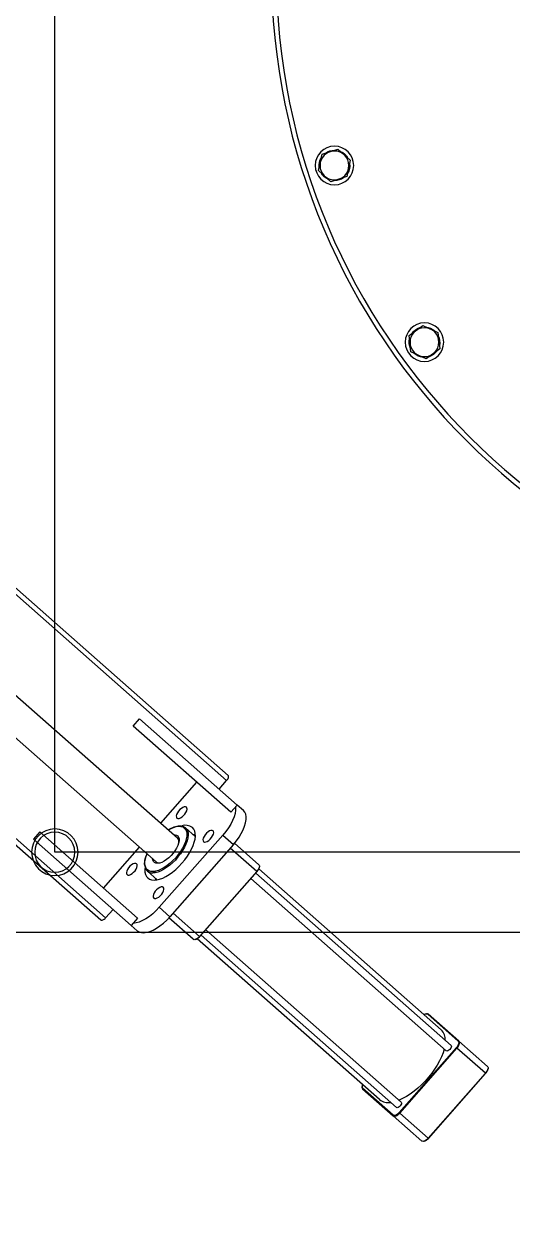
# Model space of a CAD drawing. Header units: millimetres. Extents: x 163705 to 1616509, y 81827 to 302547.
# Drawn here: x 226359 to 226663, y 152310 to 153057 of the extents above; entities that cross this region are included whole.
import ezdxf

# ---------------------------------------------------------------- set-up
doc = ezdxf.new("R2010")
doc.units = ezdxf.units.MM
doc.header["$LTSCALE"] = 10
doc.linetypes.add('ACAD_ISO02W100', pattern=[15, 12, -3])
doc.layers.add('1-文本', color=4, linetype='Continuous', lineweight=0)
doc.layers.add('1-虚线', color=8, linetype='ACAD_ISO02W100', lineweight=0)

# ---------------------------------------------------------------- blocks, each defined once
blk = doc.blocks.new('G$C2612153E')
at = {"lineweight": 25}
for p, q in [((1676.79, 3948.85), (1543.21, 3797.39)), ((1678.42, 3946.17), (1544.52, 3794.34)), ((1763.93, 3870.77), (1630.02, 3718.94)), ((1766.71, 3869.39), (1633.21, 3718.01)), ((1579.35, 3762.78), (1668.73, 3864.12)), ((1683.73, 3850.89), (1594.35, 3749.55)), ((1539.82, 3778.42), (1593.52, 3839.32)), ((1598.02, 3835.35), (1593.52, 3839.32)), ((1544.32, 3774.45), (1598.02, 3835.35)), ((1544.52, 3794.34), (1549.77, 3789.71)), ((1563.02, 3795.66), (1588.52, 3773.17)), ((1539.82, 3778.42), (1536.48, 3774.63)), ((1544.32, 3774.45), (1539.82, 3778.42)), ((1610.32, 3716.24), (1664.02, 3777.14)), ((1614.82, 3712.27), (1668.52, 3773.17)), ((1664.02, 3777.14), (1668.52, 3773.17)), ((1568.17, 3762.68), (1568.73, 3763.32)), ((1568.24, 3762.27), (1573.59, 3768.33)), ((1545.24, 3754.33), (1551.07, 3760.95)), ((1551.07, 3760.95), (1596.07, 3721.26)), ((1603.52, 3759.95), (1629.02, 3737.46)), ((1531.15, 3739.87), (1544.5, 3755)), ((1532.9, 3735.81), (1547.49, 3752.35)), ((1590.24, 3714.65), (1545.24, 3754.33)), ((1600.59, 3744.52), (1595.24, 3738.46)), ((1600.59, 3744.52), (1600.22, 3744.16)), ((1426.34, 3613.09), (1533.76, 3734.89)), ((1431.23, 3623.54), (1531.51, 3737.25)), ((1531.01, 3738.39), (1530.95, 3738.7)), ((1532.9, 3735.81), (1532.82, 3735.72)), ((1532.82, 3735.72), (1573.32, 3700)), ((1573.4, 3700.09), (1532.9, 3735.81)), ((1595.65, 3738.44), (1596.22, 3739.08)), ((1537.13, 3731.91), (1429.71, 3610.11)), ((1596.07, 3721.26), (1590.24, 3714.65)), ((1624.77, 3723.57), (1630.02, 3718.94)), ((1573.4, 3700.09), (1587.99, 3716.63)), ((1577.65, 3698.86), (1591, 3713.99)), ((1589.86, 3712.71), (1589.88, 3712.73)), ((1610.32, 3716.24), (1614.82, 3712.27)), ((1611.48, 3708.49), (1614.82, 3712.27)), ((1461.59, 3582), (1569.01, 3703.8)), ((1572.38, 3700.83), (1464.96, 3579.02)), ((1575.01, 3698.88), (1474.73, 3585.18)), ((1573.4, 3700.09), (1573.32, 3700)), ((1576.52, 3698.51), (1576.2, 3698.54)), ((1437.97, 3634.21), (1421.13, 3615.12)), ((1421.53, 3615.12), (1438.37, 3634.21)), ((1438.37, 3634.21), (1437.97, 3634.21)), ((1439.1, 3634.56), (1439.42, 3634.53)), ((1405.44, 3597.33), (1421.13, 3615.12)), ((1421.53, 3615.12), (1421.13, 3615.12)), ((1407.2, 3593.27), (1422.89, 3611.06)), ((1423.16, 3611.37), (1422.89, 3611.06)), ((1422.89, 3611.06), (1463.39, 3575.34)), ((1463.66, 3575.65), (1423.16, 3611.37)), ((1405.31, 3595.85), (1405.24, 3596.16)), ((1407.11, 3593.18), (1407.2, 3593.27)), ((1407.11, 3593.18), (1447.61, 3557.46)), ((1447.7, 3557.55), (1407.2, 3593.27)), ((1484.42, 3593.6), (1467.58, 3574.51)), ((1467.63, 3574.11), (1484.47, 3593.2)), ((1484.47, 3593.2), (1484.42, 3593.6)), ((1484.61, 3594.68), (1484.67, 3594.37)), ((1447.7, 3557.55), (1463.39, 3575.34)), ((1451.94, 3556.32), (1467.63, 3574.11)), ((1463.66, 3575.65), (1463.39, 3575.34)), ((1467.63, 3574.11), (1467.58, 3574.51)), ((1447.61, 3557.46), (1447.7, 3557.55)), ((1450.81, 3555.97), (1450.5, 3556))]:
    blk.add_line(p, q, dxfattribs=at)
for points in [[(1543.21, 3797.39), (1543.07, 3797.14), (1543.02, 3796.83), (1543.07, 3796.46), (1543.21, 3796.05), (1543.43, 3795.62), (1543.73, 3795.18), (1544.1, 3794.75), (1544.52, 3794.34)], [(1578.19, 3775.06), (1578.45, 3775.63), (1578.41, 3776.39), (1578.08, 3777.29), (1577.49, 3778.25), (1576.68, 3779.19), (1575.72, 3780.04), (1574.69, 3780.72), (1573.66, 3781.19), (1572.73, 3781.4), (1571.97, 3781.34), (1571.44, 3781.01), (1571.18, 3780.45), (1571.21, 3779.68), (1571.54, 3778.78), (1572.13, 3777.83), (1572.94, 3776.89), (1573.9, 3776.04), (1574.94, 3775.35), (1575.96, 3774.89), (1576.89, 3774.67), (1577.66, 3774.73), (1578.19, 3775.06)], [(1536.48, 3774.63), (1535.74, 3773.49), (1535.33, 3772.1), (1535.24, 3770.5), (1535.49, 3768.71), (1536.06, 3766.77), (1536.94, 3764.72), (1538.12, 3762.61), (1539.57, 3760.47), (1541.27, 3758.35), (1543.17, 3756.29), (1545.24, 3754.33)], [(1551.07, 3760.95), (1549, 3762.9), (1547.1, 3764.96), (1545.41, 3767.08), (1543.95, 3769.22), (1542.77, 3771.34), (1541.89, 3773.39), (1541.32, 3775.32), (1541.07, 3777.11), (1541.07, 3777.31)], [(1563.53, 3758.44), (1563.79, 3759.01), (1563.76, 3759.78), (1563.43, 3760.67), (1562.84, 3761.63), (1562.03, 3762.57), (1561.07, 3763.42), (1560.03, 3764.1), (1559.01, 3764.57), (1558.08, 3764.78), (1557.31, 3764.72), (1556.78, 3764.4), (1556.52, 3763.83), (1556.56, 3763.06), (1556.89, 3762.17), (1557.48, 3761.21), (1558.29, 3760.27), (1559.25, 3759.42), (1560.28, 3758.74), (1561.31, 3758.27), (1562.24, 3758.06), (1563, 3758.12), (1563.53, 3758.44)], [(1576.27, 3769.78), (1574.74, 3769.93), (1573.06, 3769.86), (1571.59, 3769.52), (1570.35, 3768.93), (1569.36, 3768.08), (1568.64, 3766.99), (1568.2, 3765.68), (1568.05, 3764.18), (1568.2, 3762.5), (1568.63, 3760.69), (1569.34, 3758.76), (1570.33, 3756.75), (1571.56, 3754.7), (1573.03, 3752.64), (1574.71, 3750.61), (1576.56, 3748.64), (1578.56, 3746.76), (1580.67, 3745.01), (1582.86, 3743.42), (1585.09, 3742.01), (1587.31, 3740.81), (1589.5, 3739.84), (1591.62, 3739.11), (1593.62, 3738.65), (1595.48, 3738.44), (1597.16, 3738.51), (1598.63, 3738.85), (1599.87, 3739.45), (1600.86, 3740.3)], [(1569.15, 3763.3), (1568.91, 3763.31), (1568.09, 3763.31)], [(1600.22, 3744.16), (1599.93, 3743.92), (1598.83, 3743.33), (1597.5, 3743), (1595.97, 3742.93), (1594.27, 3743.13), (1592.43, 3743.58), (1590.48, 3744.28), (1588.47, 3745.22), (1586.43, 3746.37), (1584.4, 3747.73), (1582.43, 3749.25), (1580.55, 3750.91), (1578.79, 3752.68), (1577.19, 3754.52), (1575.79, 3756.4), (1574.61, 3758.28), (1573.67, 3760.12), (1572.99, 3761.89), (1572.59, 3763.55), (1572.47, 3764.97)], [(1573.46, 3763.51), (1573.31, 3764.74), (1573.39, 3766.13), (1573.75, 3767.34), (1574.39, 3768.33), (1575.29, 3769.09), (1576.44, 3769.6), (1577.82, 3769.85), (1579.39, 3769.83), (1581.13, 3769.55), (1582.99, 3769.01), (1584.38, 3768.47)], [(1595.91, 3743.78), (1595.48, 3743.82), (1593.75, 3744.1), (1591.88, 3744.64), (1589.93, 3745.43), (1587.92, 3746.45), (1585.91, 3747.68), (1583.92, 3749.1), (1582.01, 3750.67), (1580.21, 3752.37), (1578.55, 3754.16), (1577.08, 3756.01), (1575.82, 3757.87), (1574.79, 3759.71), (1574.02, 3761.49), (1573.52, 3763.18), (1573.46, 3763.51)], [(1596.37, 3751.83), (1596.34, 3751.11), (1596.07, 3750.14), (1595.52, 3749.38), (1594.72, 3748.86), (1593.67, 3748.6), (1592.43, 3748.61), (1591.03, 3748.88), (1589.51, 3749.4), (1587.93, 3750.16), (1586.32, 3751.14), (1584.76, 3752.3), (1583.28, 3753.6), (1581.94, 3755.01), (1580.77, 3756.48), (1579.81, 3757.95), (1579.1, 3759.39), (1578.66, 3760.75), (1578.5, 3761.98), (1578.63, 3763.05), (1579.04, 3763.92), (1579.72, 3764.56), (1580.65, 3764.94), (1581.37, 3765.06)], [(1599.38, 3755.24), (1600.08, 3753.94), (1600.85, 3752.15), (1601.35, 3750.47), (1601.56, 3748.91), (1601.49, 3747.51), (1601.13, 3746.31), (1600.49, 3745.31), (1599.58, 3744.56), (1598.43, 3744.05), (1597.05, 3743.8), (1595.91, 3743.78)], [(1613.44, 3743.97), (1613.7, 3744.54), (1613.66, 3745.31), (1613.33, 3746.2), (1612.74, 3747.16), (1611.93, 3748.1), (1610.97, 3748.95), (1609.94, 3749.63), (1608.91, 3750.1), (1607.98, 3750.31), (1607.22, 3750.25), (1606.69, 3749.93), (1606.43, 3749.36), (1606.46, 3748.59), (1606.79, 3747.7), (1607.38, 3746.74), (1608.19, 3745.8), (1609.15, 3744.95), (1610.19, 3744.27), (1611.21, 3743.8), (1612.14, 3743.59), (1612.91, 3743.65), (1613.44, 3743.97)], [(1532.9, 3735.81), (1532.34, 3736.35), (1531.85, 3736.93), (1531.45, 3737.52), (1531.15, 3738.09), (1530.96, 3738.64), (1530.9, 3739.13), (1530.97, 3739.54), (1531.15, 3739.87)], [(1598.78, 3727.36), (1599.04, 3727.93), (1599.01, 3728.69), (1598.68, 3729.59), (1598.09, 3730.54), (1597.28, 3731.48), (1596.32, 3732.33), (1595.28, 3733.02), (1594.26, 3733.48), (1593.33, 3733.7), (1592.56, 3733.64), (1592.03, 3733.31), (1591.77, 3732.74), (1591.81, 3731.98), (1592.14, 3731.08), (1592.73, 3730.12), (1593.54, 3729.18), (1594.5, 3728.33), (1595.53, 3727.65), (1596.56, 3727.18), (1597.49, 3726.97), (1598.25, 3727.03), (1598.78, 3727.36)], [(1596.29, 3738.44), (1596.19, 3739.25), (1596.15, 3739.49)], [(1613.56, 3713.38), (1613.36, 3713.36), (1611.56, 3713.38), (1609.56, 3713.7), (1607.42, 3714.33), (1605.17, 3715.23), (1602.87, 3716.4), (1600.55, 3717.82), (1598.27, 3719.45), (1596.07, 3721.26)], [(1630.02, 3718.94), (1630.48, 3718.57), (1630.96, 3718.26), (1631.43, 3718.01), (1631.89, 3717.84), (1632.31, 3717.76), (1632.68, 3717.76), (1632.98, 3717.84), (1633.21, 3718.01)], [(1590.24, 3714.65), (1592.44, 3712.84), (1594.72, 3711.21), (1597.03, 3709.79), (1599.34, 3708.62), (1601.59, 3707.71), (1603.73, 3707.09), (1605.72, 3706.77), (1607.53, 3706.75), (1609.11, 3707.03), (1610.44, 3707.62), (1611.48, 3708.49)], [(1577.65, 3698.86), (1577.35, 3698.63), (1576.95, 3698.52), (1576.45, 3698.52), (1575.89, 3698.63), (1575.28, 3698.86), (1574.65, 3699.19), (1574.01, 3699.6), (1573.4, 3700.09)], [(1421.13, 3615.12), (1420.95, 3614.8), (1420.89, 3614.38), (1420.95, 3613.89), (1421.13, 3613.35), (1421.43, 3612.77), (1421.83, 3612.18), (1422.33, 3611.61), (1422.89, 3611.06)], [(1423.16, 3611.37), (1422.64, 3611.87), (1422.18, 3612.4), (1421.81, 3612.95), (1421.53, 3613.48), (1421.36, 3613.98), (1421.3, 3614.43), (1421.36, 3614.82), (1421.53, 3615.12)], [(1427.32, 3610.8), (1426.73, 3611.43), (1426.34, 3612.09), (1426.2, 3612.67), (1426.34, 3613.09)], [(1429.71, 3610.11), (1429.32, 3609.92), (1428.72, 3609.98), (1428.02, 3610.29), (1427.32, 3610.8)], [(1462.76, 3583.33), (1460.44, 3584.03), (1457.94, 3585.01), (1455.38, 3586.21), (1452.78, 3587.64), (1450.2, 3589.28), (1447.64, 3591.09), (1445.15, 3593.07), (1442.75, 3595.18), (1440.48, 3597.41), (1438.36, 3599.71), (1436.42, 3602.08), (1434.67, 3604.47), (1433.15, 3606.87), (1431.87, 3609.23), (1430.89, 3611.44)], [(1407.2, 3593.27), (1406.63, 3593.81), (1406.14, 3594.39), (1405.74, 3594.98), (1405.44, 3595.55), (1405.26, 3596.1), (1405.19, 3596.59), (1405.26, 3597), (1405.44, 3597.33)], [(1462.57, 3579.71), (1461.98, 3580.34), (1461.59, 3581), (1461.45, 3581.58), (1461.59, 3582)], [(1464.96, 3579.02), (1464.57, 3578.83), (1463.97, 3578.89), (1463.27, 3579.2), (1462.57, 3579.71)], [(1463.39, 3575.34), (1464, 3574.86), (1464.63, 3574.44), (1465.26, 3574.11), (1465.87, 3573.89), (1466.44, 3573.77), (1466.93, 3573.77), (1467.33, 3573.89), (1467.63, 3574.11)], [(1467.58, 3574.51), (1467.31, 3574.3), (1466.93, 3574.2), (1466.48, 3574.2), (1465.96, 3574.3), (1465.39, 3574.51), (1464.81, 3574.81), (1464.22, 3575.2), (1463.66, 3575.65)], [(1451.94, 3556.32), (1451.64, 3556.09), (1451.24, 3555.98), (1450.74, 3555.98), (1450.18, 3556.09), (1449.57, 3556.32), (1448.94, 3556.65), (1448.3, 3557.06), (1447.7, 3557.55)]]:
    blk.add_lwpolyline(points, dxfattribs=at)
for centre, radius, start, end in [((1577.13, 3765.21), 4.67, 94.24061, 182.89036), ((1581.69, 3760.93), 2.98, 141.7945, 189.34069), ((1592.04, 3752.06), 3.42, 261.37278, 312.66444), ((1594.74, 3744.54), 7.45, 325.2287, 18.22369), ((1536.07, 3739.86), 5.26, 196.16225, 231.90969), ((1577.03, 3703.74), 5.26, 225.27107, 261.0185), ((1438.88, 3633.25), 1.32, 80.46887, 133.56835), ((1439.48, 3632.39), 2.13, 57.65019, 121.13147), ((1438.06, 3618.18), 8.68, 141.87022, 189.97397), ((1410.36, 3597.32), 5.26, 196.16225, 231.90969), ((1482.47, 3594.47), 2.13, 336.04928, 39.53057), ((1483.41, 3593.99), 1.32, 323.6124, 16.71188), ((1468.48, 3591.48), 8.88, 267.76438, 314.75294), ((1451.32, 3561.2), 5.26, 225.27107, 261.0185)]:
    blk.add_arc(centre, radius, start, end, dxfattribs=at)
for points, knots in [([(1577.06, 3770), (1577.09, 3770.01), (1577.58, 3770.11), (1578.67, 3770.08), (1580.33, 3769.9), (1582.13, 3769.43), (1583.51, 3768.97), (1584.29, 3768.6), (1584.43, 3768.54)], [0, 0, 0, 0, 0.135811, 1.88766, 3.662846, 5.445504, 7.225941, 7.614995, 7.614995, 7.614995, 7.614995]), ([(1599.44, 3755.32), (1599.47, 3755.27), (1599.88, 3754.63), (1600.48, 3753.4), (1601.21, 3751.67), (1601.66, 3750.01), (1601.86, 3748.45), (1601.78, 3747.02), (1601.41, 3745.76), (1600.87, 3744.77), (1600.36, 3744.32), (1600.15, 3744.14)], [0, 0, 0, 0, 0.109879, 1.682354, 3.258983, 4.840427, 6.425953, 8.008193, 9.571665, 11.099452, 12.131857, 12.131857, 12.131857, 12.131857]), ([(1586.53, 3708.93), (1586.54, 3708.93), (1586.58, 3708.99), (1586.61, 3709.02), (1586.63, 3709.05)], [0, 0, 0, 0, 0.0087805, 0.1540745, 0.1540745, 0.1540745, 0.1540745])]:
    blk.add_open_spline(points, degree=3, knots=knots, dxfattribs=at)
blk = doc.blocks.new('A$Cf96f6bcf')
at = {"layer": '1-文本', "lineweight": -2}
blk.add_lwpolyline([(-15.9, 8.89), (-21.09, -0.11), (-15.9, -9.11), (-5.51, -9.11), (-0.31, -0.11), (-5.51, 8.89)], close=True, dxfattribs=at)
blk.add_circle((-10.7, -0.11), 12, dxfattribs=at)
for start, end in [(71.32828, 108.67172), (131.32828, 168.67172), (11.32828, 48.67172), (191.32828, 228.67172), (311.32828, 348.67172), (251.32828, 288.67172)]:
    blk.add_arc((-10.7, -0.11), 9.5, start, end, dxfattribs=at)
blk = doc.blocks.new('*X42')
at = {"layer": '1-文本', "lineweight": -2}
blk.add_circle((0, 0), 9, dxfattribs=at)
at = {"layer": '1-文本', "lineweight": -2, "rotation": 341.9999999999995}
blk.add_blockref('A$Cf96f6bcf', (10.21, -3.2), dxfattribs=at)
blk = doc.blocks.new('*X41')
at = {"layer": '1-文本', "lineweight": -2}
for p, rotation in [((6753.55, -27425.7), 71.99999999999984), ((6863.67, -27481.8), 89.9999999999998)]:
    blk.add_blockref('*X42', p, dxfattribs=dict(at, rotation=rotation))
blk = doc.blocks.new('A$C2352ff67')
at = {"ltscale": 2}
blk.add_lwpolyline([(2667.18, 50), (2667.18, 1150), (1567.18, 1150), (1567.18, 50)], close=True, dxfattribs=at)
at = {"layer": '1-文本', "lineweight": -2}
blk.add_lwpolyline([(1517.18, 500), (1517.18, 0), (2717.18, 0), (2717.18, 1200), (1517.18, 1200), (1517.18, 700)], dxfattribs=at)
for centre, radius in [((2117.18, 600), 415), ((2117.18, 600), 412), ((1567.18, 50), 14.5), ((1567.18, 50), 12.5)]:
    blk.add_circle(centre, radius, dxfattribs=at)
blk.add_blockref('*X41', (-4868.55, 27706.14), dxfattribs=at)
blk = doc.blocks.new('A$C285bc443')
at = {"layer": '1-虚线'}
blk.add_lwpolyline([(2418.33, 1273.9), (721.27, -423.15), (2418.33, -2120.21, -2.414214)], format="xyb", close=True, dxfattribs=at)
at = {"xscale": -1, "rotation": 180}
blk.add_blockref('A$C2352ff67', (-1395.91, 176.85), dxfattribs=at)
blk = doc.blocks.new('A$C790c3438')
at = {"rotation": 90}
for name, p in [('G$C2612153E', (-14940.43, 11948.92)), ('A$C285bc443', (-18639.63, 13363.05))]:
    blk.add_blockref(name, p, dxfattribs=at)

msp = doc.modelspace()

# ---------------------------------------------------------------- block references
msp.add_blockref('A$C790c3438', (245144.313, 139006.156))

doc.saveas('drawing.dxf')
